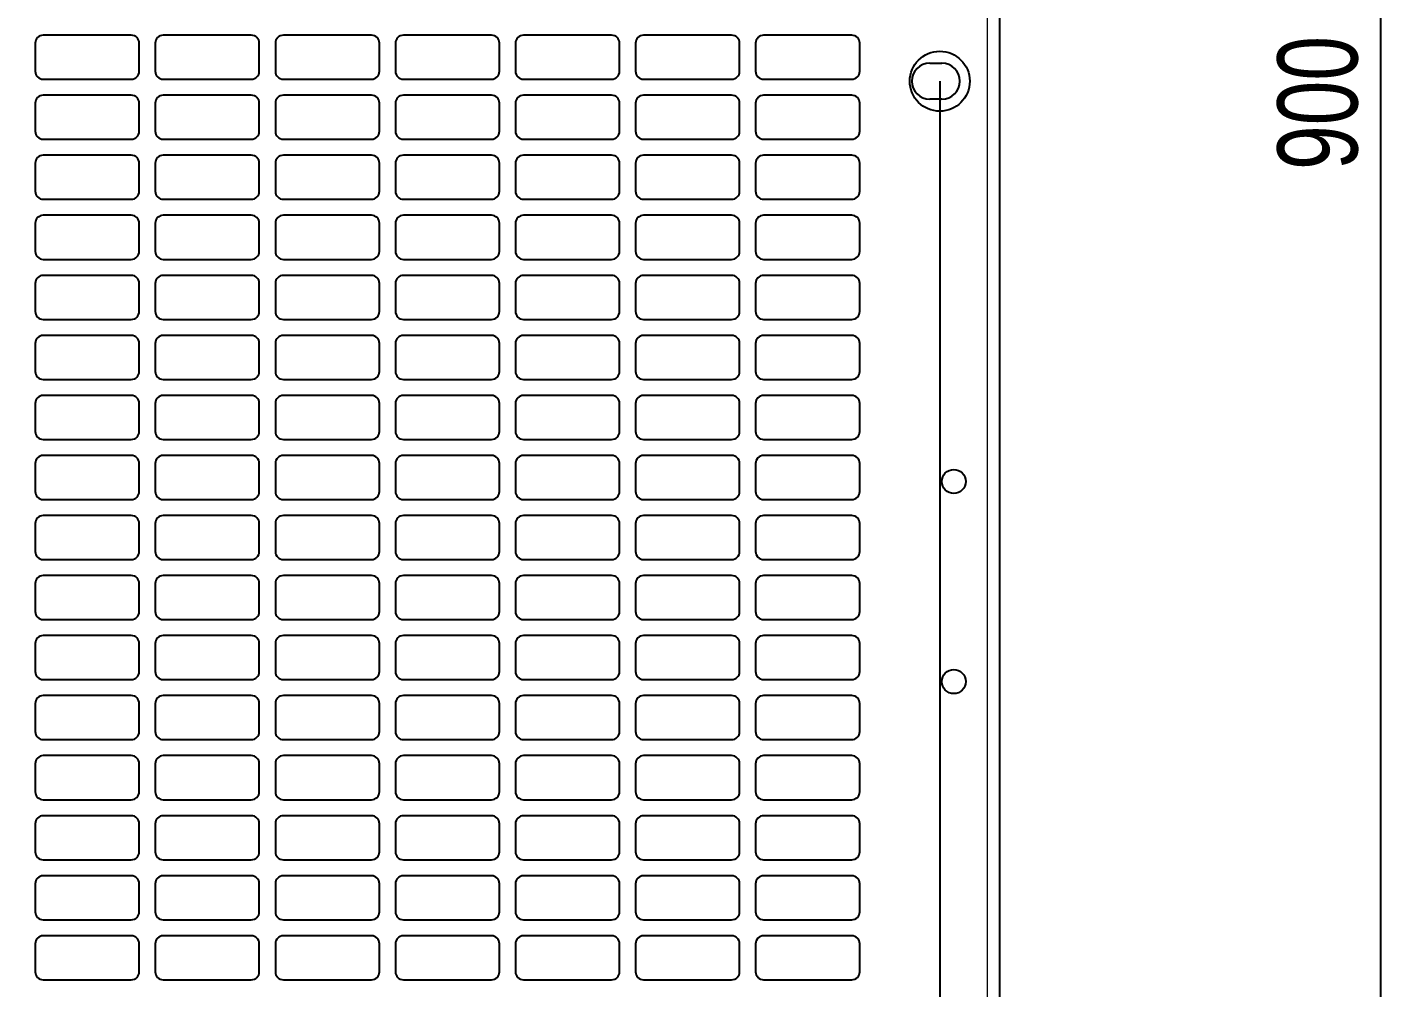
# Model space of a CAD drawing. Header units: millimetres. Extents: x -615 to 971, y 528 to 2003.
# Drawn here: x -267.1 to 72.6, y 1073.4 to 1313.4 of the extents above; entities that cross this region are included whole.
import ezdxf

# ---------------------------------------------------------------- set-up
doc = ezdxf.new("R2010")
doc.units = ezdxf.units.MM
doc.layers.add('FORMAT', color=7, linetype='Continuous')
doc.styles.add('SLDTEXTSTYLE0', font='TXT', dxfattribs={"width": 0.75})
doc.dimstyles.new('SLDDIMSTYLE0', dxfattribs={"dimtxt": 20, "dimasz": 10, "dimexe": 0, "dimexo": 0.0625, "dimgap": 5, "dimtad": 2, "dimdec": 1, "dimrnd": 1e-09, "dimzin": 12, "dimdsep": 46, "dimtxsty": 'SLDTEXTSTYLE0', "dimsah": 1, "dimcen": 0.09, "dimadec": 0, "dimazin": 3, "dimtfac": 1, "dimtofl": 0, "dimtmove": 0, "dimatfit": 3, "dimfxl": 0, "dimfrac": 2, "dimtolj": 1, "dimtzin": 12, "dimarcsym": 0})

# ---------------------------------------------------------------- blocks, each defined once
blk = doc.blocks.new('_D_2')
at = {"layer": 'FORMAT'}
for p, q in [((-35.55, 1749.9), (72.09, 1749.9)), ((71.09, 1749.9), (71.09, 849.9)), ((-35.55, 849.9), (72.09, 849.9))]:
    blk.add_line(p, q, dxfattribs=at)
for points in [[(71.09, 1749.9), (69.55, 1739.9), (72.63, 1739.9)], [(71.09, 849.9), (72.63, 859.9), (69.55, 859.9)]]:
    blk.add_solid(points, dxfattribs=at)
at = {"layer": 'FORMAT', "insert": (45.31, 1277.73), "char_height": 20, "attachment_point": 1, "rotation": 90, "style": 'SLDTEXTSTYLE0'}
blk.add_mtext('900', dxfattribs=at)
blk = doc.blocks.new('_D_4')
at = {"layer": 'FORMAT'}
for p, q in [((-495.06, 1299.89), (-495.06, 676.4)), ((-39.06, 1299.89), (-39.06, 676.4)), ((-495.06, 677.4), (-39.06, 677.4))]:
    blk.add_line(p, q, dxfattribs=at)
for points in [[(-495.06, 677.4), (-485.06, 675.86), (-485.06, 678.94)], [(-39.06, 677.4), (-49.06, 678.94), (-49.06, 675.86)]]:
    blk.add_solid(points, dxfattribs=at)
at = {"layer": 'FORMAT', "insert": (-289.22, 703.18), "char_height": 20, "attachment_point": 1, "style": 'SLDTEXTSTYLE0'}
blk.add_mtext('456', dxfattribs=at)

msp = doc.modelspace()

# ---------------------------------------------------------------- linework, layer by layer
at = {"color": 8, "linetype": 'Continuous', "lineweight": 18}
msp.add_line((-27.16, 758.4), (-27.16, 1841.4), dxfattribs=at)
at = {"color": 7, "linetype": 'Continuous', "lineweight": 25}
for p, q in [((-24.06, 758.4), (-24.06, 1841.4)), ((-241.06, 1311.4), (-263.06, 1311.4)), ((-211.06, 1311.4), (-233.06, 1311.4)), ((-181.06, 1311.4), (-203.06, 1311.4)), ((-151.06, 1311.4), (-173.06, 1311.4)), ((-121.06, 1311.4), (-143.06, 1311.4)), ((-91.06, 1311.4), (-113.06, 1311.4)), ((-61.06, 1311.4), (-83.06, 1311.4)), ((-265.06, 1309.4), (-265.06, 1302.4)), ((-239.06, 1302.4), (-239.06, 1309.4)), ((-235.06, 1309.4), (-235.06, 1302.4)), ((-209.06, 1302.4), (-209.06, 1309.4)), ((-205.06, 1309.4), (-205.06, 1302.4)), ((-179.06, 1302.4), (-179.06, 1309.4)), ((-175.06, 1309.4), (-175.06, 1302.4)), ((-149.06, 1302.4), (-149.06, 1309.4)), ((-145.06, 1309.4), (-145.06, 1302.4)), ((-119.06, 1302.4), (-119.06, 1309.4)), ((-115.06, 1309.4), (-115.06, 1302.4)), ((-89.06, 1302.4), (-89.06, 1309.4)), ((-85.06, 1309.4), (-85.06, 1302.4)), ((-59.06, 1302.4), (-59.06, 1309.4)), ((-41.56, 1304.4), (-38.56, 1304.4)), ((-263.06, 1300.4), (-241.06, 1300.4)), ((-233.06, 1300.4), (-211.06, 1300.4)), ((-203.06, 1300.4), (-181.06, 1300.4)), ((-173.06, 1300.4), (-151.06, 1300.4)), ((-143.06, 1300.4), (-121.06, 1300.4)), ((-113.06, 1300.4), (-91.06, 1300.4)), ((-83.06, 1300.4), (-61.06, 1300.4)), ((-265.06, 1294.4), (-265.06, 1287.4)), ((-241.06, 1296.4), (-263.06, 1296.4)), ((-239.06, 1287.4), (-239.06, 1294.4)), ((-235.06, 1294.4), (-235.06, 1287.4)), ((-211.06, 1296.4), (-233.06, 1296.4)), ((-209.06, 1287.4), (-209.06, 1294.4)), ((-205.06, 1294.4), (-205.06, 1287.4)), ((-181.06, 1296.4), (-203.06, 1296.4)), ((-179.06, 1287.4), (-179.06, 1294.4)), ((-175.06, 1294.4), (-175.06, 1287.4)), ((-151.06, 1296.4), (-173.06, 1296.4)), ((-149.06, 1287.4), (-149.06, 1294.4)), ((-145.06, 1294.4), (-145.06, 1287.4)), ((-121.06, 1296.4), (-143.06, 1296.4)), ((-119.06, 1287.4), (-119.06, 1294.4)), ((-115.06, 1294.4), (-115.06, 1287.4)), ((-91.06, 1296.4), (-113.06, 1296.4)), ((-89.06, 1287.4), (-89.06, 1294.4)), ((-85.06, 1294.4), (-85.06, 1287.4)), ((-61.06, 1296.4), (-83.06, 1296.4)), ((-59.06, 1287.4), (-59.06, 1294.4)), ((-38.56, 1295.4), (-41.56, 1295.4)), ((-263.06, 1285.4), (-241.06, 1285.4)), ((-233.06, 1285.4), (-211.06, 1285.4)), ((-203.06, 1285.4), (-181.06, 1285.4)), ((-173.06, 1285.4), (-151.06, 1285.4)), ((-143.06, 1285.4), (-121.06, 1285.4)), ((-113.06, 1285.4), (-91.06, 1285.4)), ((-83.06, 1285.4), (-61.06, 1285.4)), ((-241.06, 1281.4), (-263.06, 1281.4)), ((-211.06, 1281.4), (-233.06, 1281.4)), ((-181.06, 1281.4), (-203.06, 1281.4)), ((-151.06, 1281.4), (-173.06, 1281.4)), ((-121.06, 1281.4), (-143.06, 1281.4)), ((-91.06, 1281.4), (-113.06, 1281.4)), ((-61.06, 1281.4), (-83.06, 1281.4)), ((-265.06, 1279.4), (-265.06, 1272.4)), ((-239.06, 1272.4), (-239.06, 1279.4)), ((-235.06, 1279.4), (-235.06, 1272.4)), ((-209.06, 1272.4), (-209.06, 1279.4)), ((-205.06, 1279.4), (-205.06, 1272.4)), ((-179.06, 1272.4), (-179.06, 1279.4)), ((-175.06, 1279.4), (-175.06, 1272.4)), ((-149.06, 1272.4), (-149.06, 1279.4)), ((-145.06, 1279.4), (-145.06, 1272.4)), ((-119.06, 1272.4), (-119.06, 1279.4)), ((-115.06, 1279.4), (-115.06, 1272.4)), ((-89.06, 1272.4), (-89.06, 1279.4)), ((-85.06, 1279.4), (-85.06, 1272.4)), ((-59.06, 1272.4), (-59.06, 1279.4)), ((-263.06, 1270.4), (-241.06, 1270.4)), ((-233.06, 1270.4), (-211.06, 1270.4)), ((-203.06, 1270.4), (-181.06, 1270.4)), ((-173.06, 1270.4), (-151.06, 1270.4)), ((-143.06, 1270.4), (-121.06, 1270.4)), ((-113.06, 1270.4), (-91.06, 1270.4)), ((-83.06, 1270.4), (-61.06, 1270.4)), ((-265.06, 1264.4), (-265.06, 1257.4)), ((-241.06, 1266.4), (-263.06, 1266.4)), ((-239.06, 1257.4), (-239.06, 1264.4)), ((-235.06, 1264.4), (-235.06, 1257.4)), ((-211.06, 1266.4), (-233.06, 1266.4)), ((-209.06, 1257.4), (-209.06, 1264.4)), ((-205.06, 1264.4), (-205.06, 1257.4)), ((-181.06, 1266.4), (-203.06, 1266.4)), ((-179.06, 1257.4), (-179.06, 1264.4)), ((-175.06, 1264.4), (-175.06, 1257.4)), ((-151.06, 1266.4), (-173.06, 1266.4)), ((-149.06, 1257.4), (-149.06, 1264.4)), ((-145.06, 1264.4), (-145.06, 1257.4)), ((-121.06, 1266.4), (-143.06, 1266.4)), ((-119.06, 1257.4), (-119.06, 1264.4)), ((-115.06, 1264.4), (-115.06, 1257.4)), ((-91.06, 1266.4), (-113.06, 1266.4)), ((-89.06, 1257.4), (-89.06, 1264.4)), ((-85.06, 1264.4), (-85.06, 1257.4)), ((-61.06, 1266.4), (-83.06, 1266.4)), ((-59.06, 1257.4), (-59.06, 1264.4)), ((-263.06, 1255.4), (-241.06, 1255.4)), ((-233.06, 1255.4), (-211.06, 1255.4)), ((-203.06, 1255.4), (-181.06, 1255.4)), ((-173.06, 1255.4), (-151.06, 1255.4)), ((-143.06, 1255.4), (-121.06, 1255.4)), ((-113.06, 1255.4), (-91.06, 1255.4)), ((-83.06, 1255.4), (-61.06, 1255.4)), ((-241.06, 1251.4), (-263.06, 1251.4)), ((-211.06, 1251.4), (-233.06, 1251.4)), ((-181.06, 1251.4), (-203.06, 1251.4)), ((-151.06, 1251.4), (-173.06, 1251.4)), ((-121.06, 1251.4), (-143.06, 1251.4)), ((-91.06, 1251.4), (-113.06, 1251.4)), ((-61.06, 1251.4), (-83.06, 1251.4)), ((-265.06, 1249.4), (-265.06, 1242.4)), ((-239.06, 1242.4), (-239.06, 1249.4)), ((-235.06, 1249.4), (-235.06, 1242.4)), ((-209.06, 1242.4), (-209.06, 1249.4)), ((-205.06, 1249.4), (-205.06, 1242.4)), ((-179.06, 1242.4), (-179.06, 1249.4)), ((-175.06, 1249.4), (-175.06, 1242.4)), ((-149.06, 1242.4), (-149.06, 1249.4)), ((-145.06, 1249.4), (-145.06, 1242.4)), ((-119.06, 1242.4), (-119.06, 1249.4)), ((-115.06, 1249.4), (-115.06, 1242.4)), ((-89.06, 1242.4), (-89.06, 1249.4)), ((-85.06, 1249.4), (-85.06, 1242.4)), ((-59.06, 1242.4), (-59.06, 1249.4)), ((-263.06, 1240.4), (-241.06, 1240.4)), ((-233.06, 1240.4), (-211.06, 1240.4)), ((-203.06, 1240.4), (-181.06, 1240.4)), ((-173.06, 1240.4), (-151.06, 1240.4)), ((-143.06, 1240.4), (-121.06, 1240.4)), ((-113.06, 1240.4), (-91.06, 1240.4)), ((-83.06, 1240.4), (-61.06, 1240.4)), ((-265.06, 1234.4), (-265.06, 1227.4)), ((-241.06, 1236.4), (-263.06, 1236.4)), ((-239.06, 1227.4), (-239.06, 1234.4)), ((-235.06, 1234.4), (-235.06, 1227.4)), ((-211.06, 1236.4), (-233.06, 1236.4)), ((-209.06, 1227.4), (-209.06, 1234.4)), ((-205.06, 1234.4), (-205.06, 1227.4)), ((-181.06, 1236.4), (-203.06, 1236.4)), ((-179.06, 1227.4), (-179.06, 1234.4)), ((-175.06, 1234.4), (-175.06, 1227.4)), ((-151.06, 1236.4), (-173.06, 1236.4)), ((-149.06, 1227.4), (-149.06, 1234.4)), ((-145.06, 1234.4), (-145.06, 1227.4)), ((-121.06, 1236.4), (-143.06, 1236.4)), ((-119.06, 1227.4), (-119.06, 1234.4)), ((-115.06, 1234.4), (-115.06, 1227.4)), ((-91.06, 1236.4), (-113.06, 1236.4)), ((-89.06, 1227.4), (-89.06, 1234.4)), ((-85.06, 1234.4), (-85.06, 1227.4)), ((-61.06, 1236.4), (-83.06, 1236.4)), ((-59.06, 1227.4), (-59.06, 1234.4)), ((-263.06, 1225.4), (-241.06, 1225.4)), ((-233.06, 1225.4), (-211.06, 1225.4)), ((-203.06, 1225.4), (-181.06, 1225.4)), ((-173.06, 1225.4), (-151.06, 1225.4)), ((-143.06, 1225.4), (-121.06, 1225.4)), ((-113.06, 1225.4), (-91.06, 1225.4)), ((-83.06, 1225.4), (-61.06, 1225.4)), ((-241.06, 1221.4), (-263.06, 1221.4)), ((-211.06, 1221.4), (-233.06, 1221.4)), ((-181.06, 1221.4), (-203.06, 1221.4)), ((-151.06, 1221.4), (-173.06, 1221.4)), ((-121.06, 1221.4), (-143.06, 1221.4)), ((-91.06, 1221.4), (-113.06, 1221.4)), ((-61.06, 1221.4), (-83.06, 1221.4)), ((-265.06, 1219.4), (-265.06, 1212.4)), ((-239.06, 1212.4), (-239.06, 1219.4)), ((-235.06, 1219.4), (-235.06, 1212.4)), ((-209.06, 1212.4), (-209.06, 1219.4)), ((-205.06, 1219.4), (-205.06, 1212.4)), ((-179.06, 1212.4), (-179.06, 1219.4)), ((-175.06, 1219.4), (-175.06, 1212.4)), ((-149.06, 1212.4), (-149.06, 1219.4)), ((-145.06, 1219.4), (-145.06, 1212.4)), ((-119.06, 1212.4), (-119.06, 1219.4)), ((-115.06, 1219.4), (-115.06, 1212.4)), ((-89.06, 1212.4), (-89.06, 1219.4)), ((-85.06, 1219.4), (-85.06, 1212.4)), ((-59.06, 1212.4), (-59.06, 1219.4)), ((-263.06, 1210.4), (-241.06, 1210.4)), ((-233.06, 1210.4), (-211.06, 1210.4)), ((-203.06, 1210.4), (-181.06, 1210.4)), ((-173.06, 1210.4), (-151.06, 1210.4)), ((-143.06, 1210.4), (-121.06, 1210.4)), ((-113.06, 1210.4), (-91.06, 1210.4)), ((-83.06, 1210.4), (-61.06, 1210.4)), ((-241.06, 1206.4), (-263.06, 1206.4)), ((-211.06, 1206.4), (-233.06, 1206.4)), ((-181.06, 1206.4), (-203.06, 1206.4)), ((-151.06, 1206.4), (-173.06, 1206.4)), ((-121.06, 1206.4), (-143.06, 1206.4)), ((-91.06, 1206.4), (-113.06, 1206.4)), ((-61.06, 1206.4), (-83.06, 1206.4)), ((-265.06, 1204.4), (-265.06, 1197.4)), ((-239.06, 1197.4), (-239.06, 1204.4)), ((-235.06, 1204.4), (-235.06, 1197.4)), ((-209.06, 1197.4), (-209.06, 1204.4)), ((-205.06, 1204.4), (-205.06, 1197.4)), ((-179.06, 1197.4), (-179.06, 1204.4)), ((-175.06, 1204.4), (-175.06, 1197.4)), ((-149.06, 1197.4), (-149.06, 1204.4)), ((-145.06, 1204.4), (-145.06, 1197.4)), ((-119.06, 1197.4), (-119.06, 1204.4)), ((-115.06, 1204.4), (-115.06, 1197.4)), ((-89.06, 1197.4), (-89.06, 1204.4)), ((-85.06, 1204.4), (-85.06, 1197.4)), ((-59.06, 1197.4), (-59.06, 1204.4)), ((-263.06, 1195.4), (-241.06, 1195.4)), ((-233.06, 1195.4), (-211.06, 1195.4)), ((-203.06, 1195.4), (-181.06, 1195.4)), ((-173.06, 1195.4), (-151.06, 1195.4)), ((-143.06, 1195.4), (-121.06, 1195.4)), ((-113.06, 1195.4), (-91.06, 1195.4)), ((-83.06, 1195.4), (-61.06, 1195.4)), ((-265.06, 1189.4), (-265.06, 1182.4)), ((-241.06, 1191.4), (-263.06, 1191.4)), ((-239.06, 1182.4), (-239.06, 1189.4)), ((-235.06, 1189.4), (-235.06, 1182.4)), ((-211.06, 1191.4), (-233.06, 1191.4)), ((-209.06, 1182.4), (-209.06, 1189.4)), ((-205.06, 1189.4), (-205.06, 1182.4)), ((-181.06, 1191.4), (-203.06, 1191.4)), ((-179.06, 1182.4), (-179.06, 1189.4)), ((-175.06, 1189.4), (-175.06, 1182.4)), ((-151.06, 1191.4), (-173.06, 1191.4)), ((-149.06, 1182.4), (-149.06, 1189.4)), ((-145.06, 1189.4), (-145.06, 1182.4)), ((-121.06, 1191.4), (-143.06, 1191.4)), ((-119.06, 1182.4), (-119.06, 1189.4)), ((-115.06, 1189.4), (-115.06, 1182.4)), ((-91.06, 1191.4), (-113.06, 1191.4)), ((-89.06, 1182.4), (-89.06, 1189.4)), ((-85.06, 1189.4), (-85.06, 1182.4)), ((-61.06, 1191.4), (-83.06, 1191.4)), ((-59.06, 1182.4), (-59.06, 1189.4)), ((-263.06, 1180.4), (-241.06, 1180.4)), ((-233.06, 1180.4), (-211.06, 1180.4)), ((-203.06, 1180.4), (-181.06, 1180.4)), ((-173.06, 1180.4), (-151.06, 1180.4)), ((-143.06, 1180.4), (-121.06, 1180.4)), ((-113.06, 1180.4), (-91.06, 1180.4)), ((-83.06, 1180.4), (-61.06, 1180.4)), ((-241.06, 1176.4), (-263.06, 1176.4)), ((-211.06, 1176.4), (-233.06, 1176.4)), ((-181.06, 1176.4), (-203.06, 1176.4)), ((-151.06, 1176.4), (-173.06, 1176.4)), ((-121.06, 1176.4), (-143.06, 1176.4)), ((-91.06, 1176.4), (-113.06, 1176.4)), ((-61.06, 1176.4), (-83.06, 1176.4)), ((-265.06, 1174.4), (-265.06, 1167.4)), ((-239.06, 1167.4), (-239.06, 1174.4)), ((-235.06, 1174.4), (-235.06, 1167.4)), ((-209.06, 1167.4), (-209.06, 1174.4)), ((-205.06, 1174.4), (-205.06, 1167.4)), ((-179.06, 1167.4), (-179.06, 1174.4)), ((-175.06, 1174.4), (-175.06, 1167.4)), ((-149.06, 1167.4), (-149.06, 1174.4)), ((-145.06, 1174.4), (-145.06, 1167.4)), ((-119.06, 1167.4), (-119.06, 1174.4)), ((-115.06, 1174.4), (-115.06, 1167.4)), ((-89.06, 1167.4), (-89.06, 1174.4)), ((-85.06, 1174.4), (-85.06, 1167.4)), ((-59.06, 1167.4), (-59.06, 1174.4)), ((-263.06, 1165.4), (-241.06, 1165.4)), ((-233.06, 1165.4), (-211.06, 1165.4)), ((-203.06, 1165.4), (-181.06, 1165.4)), ((-173.06, 1165.4), (-151.06, 1165.4)), ((-143.06, 1165.4), (-121.06, 1165.4)), ((-113.06, 1165.4), (-91.06, 1165.4)), ((-83.06, 1165.4), (-61.06, 1165.4)), ((-265.06, 1159.4), (-265.06, 1152.4)), ((-241.06, 1161.4), (-263.06, 1161.4)), ((-239.06, 1152.4), (-239.06, 1159.4)), ((-235.06, 1159.4), (-235.06, 1152.4)), ((-211.06, 1161.4), (-233.06, 1161.4)), ((-209.06, 1152.4), (-209.06, 1159.4)), ((-205.06, 1159.4), (-205.06, 1152.4)), ((-181.06, 1161.4), (-203.06, 1161.4)), ((-179.06, 1152.4), (-179.06, 1159.4)), ((-175.06, 1159.4), (-175.06, 1152.4)), ((-151.06, 1161.4), (-173.06, 1161.4)), ((-149.06, 1152.4), (-149.06, 1159.4)), ((-145.06, 1159.4), (-145.06, 1152.4)), ((-121.06, 1161.4), (-143.06, 1161.4)), ((-119.06, 1152.4), (-119.06, 1159.4)), ((-115.06, 1159.4), (-115.06, 1152.4)), ((-91.06, 1161.4), (-113.06, 1161.4)), ((-89.06, 1152.4), (-89.06, 1159.4)), ((-85.06, 1159.4), (-85.06, 1152.4)), ((-61.06, 1161.4), (-83.06, 1161.4)), ((-59.06, 1152.4), (-59.06, 1159.4)), ((-263.06, 1150.4), (-241.06, 1150.4)), ((-233.06, 1150.4), (-211.06, 1150.4)), ((-203.06, 1150.4), (-181.06, 1150.4)), ((-173.06, 1150.4), (-151.06, 1150.4)), ((-143.06, 1150.4), (-121.06, 1150.4)), ((-113.06, 1150.4), (-91.06, 1150.4)), ((-83.06, 1150.4), (-61.06, 1150.4)), ((-241.06, 1146.4), (-263.06, 1146.4)), ((-211.06, 1146.4), (-233.06, 1146.4)), ((-181.06, 1146.4), (-203.06, 1146.4)), ((-151.06, 1146.4), (-173.06, 1146.4)), ((-121.06, 1146.4), (-143.06, 1146.4)), ((-91.06, 1146.4), (-113.06, 1146.4)), ((-61.06, 1146.4), (-83.06, 1146.4)), ((-265.06, 1144.4), (-265.06, 1137.4)), ((-239.06, 1137.4), (-239.06, 1144.4)), ((-235.06, 1144.4), (-235.06, 1137.4)), ((-209.06, 1137.4), (-209.06, 1144.4)), ((-205.06, 1144.4), (-205.06, 1137.4)), ((-179.06, 1137.4), (-179.06, 1144.4)), ((-175.06, 1144.4), (-175.06, 1137.4)), ((-149.06, 1137.4), (-149.06, 1144.4)), ((-145.06, 1144.4), (-145.06, 1137.4)), ((-119.06, 1137.4), (-119.06, 1144.4)), ((-115.06, 1144.4), (-115.06, 1137.4)), ((-89.06, 1137.4), (-89.06, 1144.4)), ((-85.06, 1144.4), (-85.06, 1137.4)), ((-59.06, 1137.4), (-59.06, 1144.4)), ((-263.06, 1135.4), (-241.06, 1135.4)), ((-233.06, 1135.4), (-211.06, 1135.4)), ((-203.06, 1135.4), (-181.06, 1135.4)), ((-173.06, 1135.4), (-151.06, 1135.4)), ((-143.06, 1135.4), (-121.06, 1135.4)), ((-113.06, 1135.4), (-91.06, 1135.4)), ((-83.06, 1135.4), (-61.06, 1135.4)), ((-241.06, 1131.4), (-263.06, 1131.4)), ((-211.06, 1131.4), (-233.06, 1131.4)), ((-181.06, 1131.4), (-203.06, 1131.4)), ((-151.06, 1131.4), (-173.06, 1131.4)), ((-121.06, 1131.4), (-143.06, 1131.4)), ((-91.06, 1131.4), (-113.06, 1131.4)), ((-61.06, 1131.4), (-83.06, 1131.4)), ((-265.06, 1129.4), (-265.06, 1122.4)), ((-239.06, 1122.4), (-239.06, 1129.4)), ((-235.06, 1129.4), (-235.06, 1122.4)), ((-209.06, 1122.4), (-209.06, 1129.4)), ((-205.06, 1129.4), (-205.06, 1122.4)), ((-179.06, 1122.4), (-179.06, 1129.4)), ((-175.06, 1129.4), (-175.06, 1122.4)), ((-149.06, 1122.4), (-149.06, 1129.4)), ((-145.06, 1129.4), (-145.06, 1122.4)), ((-119.06, 1122.4), (-119.06, 1129.4)), ((-115.06, 1129.4), (-115.06, 1122.4)), ((-89.06, 1122.4), (-89.06, 1129.4)), ((-85.06, 1129.4), (-85.06, 1122.4)), ((-59.06, 1122.4), (-59.06, 1129.4)), ((-263.06, 1120.4), (-241.06, 1120.4)), ((-233.06, 1120.4), (-211.06, 1120.4)), ((-203.06, 1120.4), (-181.06, 1120.4)), ((-173.06, 1120.4), (-151.06, 1120.4)), ((-143.06, 1120.4), (-121.06, 1120.4)), ((-113.06, 1120.4), (-91.06, 1120.4)), ((-83.06, 1120.4), (-61.06, 1120.4)), ((-265.06, 1114.4), (-265.06, 1107.4)), ((-241.06, 1116.4), (-263.06, 1116.4)), ((-239.06, 1107.4), (-239.06, 1114.4)), ((-235.06, 1114.4), (-235.06, 1107.4)), ((-211.06, 1116.4), (-233.06, 1116.4)), ((-209.06, 1107.4), (-209.06, 1114.4)), ((-205.06, 1114.4), (-205.06, 1107.4)), ((-181.06, 1116.4), (-203.06, 1116.4)), ((-179.06, 1107.4), (-179.06, 1114.4)), ((-175.06, 1114.4), (-175.06, 1107.4)), ((-151.06, 1116.4), (-173.06, 1116.4)), ((-149.06, 1107.4), (-149.06, 1114.4)), ((-145.06, 1114.4), (-145.06, 1107.4)), ((-121.06, 1116.4), (-143.06, 1116.4)), ((-119.06, 1107.4), (-119.06, 1114.4)), ((-115.06, 1114.4), (-115.06, 1107.4)), ((-91.06, 1116.4), (-113.06, 1116.4)), ((-89.06, 1107.4), (-89.06, 1114.4)), ((-85.06, 1114.4), (-85.06, 1107.4)), ((-61.06, 1116.4), (-83.06, 1116.4)), ((-59.06, 1107.4), (-59.06, 1114.4)), ((-263.06, 1105.4), (-241.06, 1105.4)), ((-233.06, 1105.4), (-211.06, 1105.4)), ((-203.06, 1105.4), (-181.06, 1105.4)), ((-173.06, 1105.4), (-151.06, 1105.4)), ((-143.06, 1105.4), (-121.06, 1105.4)), ((-113.06, 1105.4), (-91.06, 1105.4)), ((-83.06, 1105.4), (-61.06, 1105.4)), ((-241.06, 1101.4), (-263.06, 1101.4)), ((-211.06, 1101.4), (-233.06, 1101.4)), ((-181.06, 1101.4), (-203.06, 1101.4)), ((-151.06, 1101.4), (-173.06, 1101.4)), ((-121.06, 1101.4), (-143.06, 1101.4)), ((-91.06, 1101.4), (-113.06, 1101.4)), ((-61.06, 1101.4), (-83.06, 1101.4)), ((-265.06, 1099.4), (-265.06, 1092.4)), ((-239.06, 1092.4), (-239.06, 1099.4)), ((-235.06, 1099.4), (-235.06, 1092.4)), ((-209.06, 1092.4), (-209.06, 1099.4)), ((-205.06, 1099.4), (-205.06, 1092.4)), ((-179.06, 1092.4), (-179.06, 1099.4)), ((-175.06, 1099.4), (-175.06, 1092.4)), ((-149.06, 1092.4), (-149.06, 1099.4)), ((-145.06, 1099.4), (-145.06, 1092.4)), ((-119.06, 1092.4), (-119.06, 1099.4)), ((-115.06, 1099.4), (-115.06, 1092.4)), ((-89.06, 1092.4), (-89.06, 1099.4)), ((-85.06, 1099.4), (-85.06, 1092.4)), ((-59.06, 1092.4), (-59.06, 1099.4)), ((-263.06, 1090.4), (-241.06, 1090.4)), ((-233.06, 1090.4), (-211.06, 1090.4)), ((-203.06, 1090.4), (-181.06, 1090.4)), ((-173.06, 1090.4), (-151.06, 1090.4)), ((-143.06, 1090.4), (-121.06, 1090.4)), ((-113.06, 1090.4), (-91.06, 1090.4)), ((-83.06, 1090.4), (-61.06, 1090.4)), ((-265.06, 1084.4), (-265.06, 1077.4)), ((-241.06, 1086.4), (-263.06, 1086.4)), ((-239.06, 1077.4), (-239.06, 1084.4)), ((-235.06, 1084.4), (-235.06, 1077.4)), ((-211.06, 1086.4), (-233.06, 1086.4)), ((-209.06, 1077.4), (-209.06, 1084.4)), ((-205.06, 1084.4), (-205.06, 1077.4)), ((-181.06, 1086.4), (-203.06, 1086.4)), ((-179.06, 1077.4), (-179.06, 1084.4)), ((-175.06, 1084.4), (-175.06, 1077.4)), ((-151.06, 1086.4), (-173.06, 1086.4)), ((-149.06, 1077.4), (-149.06, 1084.4)), ((-145.06, 1084.4), (-145.06, 1077.4)), ((-121.06, 1086.4), (-143.06, 1086.4)), ((-119.06, 1077.4), (-119.06, 1084.4)), ((-115.06, 1084.4), (-115.06, 1077.4)), ((-91.06, 1086.4), (-113.06, 1086.4)), ((-89.06, 1077.4), (-89.06, 1084.4)), ((-85.06, 1084.4), (-85.06, 1077.4)), ((-61.06, 1086.4), (-83.06, 1086.4)), ((-59.06, 1077.4), (-59.06, 1084.4)), ((-263.06, 1075.4), (-241.06, 1075.4)), ((-233.06, 1075.4), (-211.06, 1075.4)), ((-203.06, 1075.4), (-181.06, 1075.4)), ((-173.06, 1075.4), (-151.06, 1075.4)), ((-143.06, 1075.4), (-121.06, 1075.4)), ((-113.06, 1075.4), (-91.06, 1075.4)), ((-83.06, 1075.4), (-61.06, 1075.4))]:
    msp.add_line(p, q, dxfattribs=at)
for centre, radius in [((-39.06, 1299.9), 7.5), ((-35.56, 1199.9), 3), ((-35.56, 1149.9), 3)]:
    msp.add_circle(centre, radius, dxfattribs=at)
for centre, radius, start, end in [((-263.06, 1309.4), 2, 90, 180), ((-241.06, 1309.4), 2, 0, 90), ((-233.06, 1309.4), 2, 90, 180), ((-211.06, 1309.4), 2, 0, 90), ((-203.06, 1309.4), 2, 90, 180), ((-181.06, 1309.4), 2, 0, 90), ((-173.06, 1309.4), 2, 90, 180), ((-151.06, 1309.4), 2, 0, 90), ((-143.06, 1309.4), 2, 90, 180), ((-121.06, 1309.4), 2, 0, 90), ((-113.06, 1309.4), 2, 90, 180), ((-91.06, 1309.4), 2, 0, 90), ((-83.06, 1309.4), 2, 90, 180), ((-61.06, 1309.4), 2, 0, 90), ((-263.06, 1302.4), 2, 180, 270), ((-241.06, 1302.4), 2, 270, 0), ((-233.06, 1302.4), 2, 180, 270), ((-211.06, 1302.4), 2, 270, 0), ((-203.06, 1302.4), 2, 180, 270), ((-181.06, 1302.4), 2, 270, 0), ((-173.06, 1302.4), 2, 180, 270), ((-151.06, 1302.4), 2, 270, 0), ((-143.06, 1302.4), 2, 180, 270), ((-121.06, 1302.4), 2, 270, 0), ((-113.06, 1302.4), 2, 180, 270), ((-91.06, 1302.4), 2, 270, 0), ((-83.06, 1302.4), 2, 180, 270), ((-61.06, 1302.4), 2, 270, 0), ((-41.56, 1299.9), 4.5, 90, 270), ((-38.56, 1299.9), 4.5, 270, 90), ((-263.06, 1294.4), 2, 90, 180), ((-241.06, 1294.4), 2, 0, 90), ((-233.06, 1294.4), 2, 90, 180), ((-211.06, 1294.4), 2, 0, 90), ((-203.06, 1294.4), 2, 90, 180), ((-181.06, 1294.4), 2, 0, 90), ((-173.06, 1294.4), 2, 90, 180), ((-151.06, 1294.4), 2, 0, 90), ((-143.06, 1294.4), 2, 90, 180), ((-121.06, 1294.4), 2, 0, 90), ((-113.06, 1294.4), 2, 90, 180), ((-91.06, 1294.4), 2, 0, 90), ((-83.06, 1294.4), 2, 90, 180), ((-61.06, 1294.4), 2, 0, 90), ((-263.06, 1287.4), 2, 180, 270), ((-241.06, 1287.4), 2, 270, 0), ((-233.06, 1287.4), 2, 180, 270), ((-211.06, 1287.4), 2, 270, 0), ((-203.06, 1287.4), 2, 180, 270), ((-181.06, 1287.4), 2, 270, 0), ((-173.06, 1287.4), 2, 180, 270), ((-151.06, 1287.4), 2, 270, 0), ((-143.06, 1287.4), 2, 180, 270), ((-121.06, 1287.4), 2, 270, 0), ((-113.06, 1287.4), 2, 180, 270), ((-91.06, 1287.4), 2, 270, 0), ((-83.06, 1287.4), 2, 180, 270), ((-61.06, 1287.4), 2, 270, 0), ((-263.06, 1279.4), 2, 90, 180), ((-241.06, 1279.4), 2, 0, 90), ((-233.06, 1279.4), 2, 90, 180), ((-211.06, 1279.4), 2, 0, 90), ((-203.06, 1279.4), 2, 90, 180), ((-181.06, 1279.4), 2, 0, 90), ((-173.06, 1279.4), 2, 90, 180), ((-151.06, 1279.4), 2, 0, 90), ((-143.06, 1279.4), 2, 90, 180), ((-121.06, 1279.4), 2, 0, 90), ((-113.06, 1279.4), 2, 90, 180), ((-91.06, 1279.4), 2, 0, 90), ((-83.06, 1279.4), 2, 90, 180), ((-61.06, 1279.4), 2, 0, 90), ((-263.06, 1272.4), 2, 180, 270), ((-241.06, 1272.4), 2, 270, 0), ((-233.06, 1272.4), 2, 180, 270), ((-211.06, 1272.4), 2, 270, 0), ((-203.06, 1272.4), 2, 180, 270), ((-181.06, 1272.4), 2, 270, 0), ((-173.06, 1272.4), 2, 180, 270), ((-151.06, 1272.4), 2, 270, 0), ((-143.06, 1272.4), 2, 180, 270), ((-121.06, 1272.4), 2, 270, 0), ((-113.06, 1272.4), 2, 180, 270), ((-91.06, 1272.4), 2, 270, 0), ((-83.06, 1272.4), 2, 180, 270), ((-61.06, 1272.4), 2, 270, 0), ((-263.06, 1264.4), 2, 90, 180), ((-241.06, 1264.4), 2, 0, 90), ((-233.06, 1264.4), 2, 90, 180), ((-211.06, 1264.4), 2, 0, 90), ((-203.06, 1264.4), 2, 90, 180), ((-181.06, 1264.4), 2, 0, 90), ((-173.06, 1264.4), 2, 90, 180), ((-151.06, 1264.4), 2, 0, 90), ((-143.06, 1264.4), 2, 90, 180), ((-121.06, 1264.4), 2, 0, 90), ((-113.06, 1264.4), 2, 90, 180), ((-91.06, 1264.4), 2, 0, 90), ((-83.06, 1264.4), 2, 90, 180), ((-61.06, 1264.4), 2, 0, 90), ((-263.06, 1257.4), 2, 180, 270), ((-241.06, 1257.4), 2, 270, 0), ((-233.06, 1257.4), 2, 180, 270), ((-211.06, 1257.4), 2, 270, 0), ((-203.06, 1257.4), 2, 180, 270), ((-181.06, 1257.4), 2, 270, 0), ((-173.06, 1257.4), 2, 180, 270), ((-151.06, 1257.4), 2, 270, 0), ((-143.06, 1257.4), 2, 180, 270), ((-121.06, 1257.4), 2, 270, 0), ((-113.06, 1257.4), 2, 180, 270), ((-91.06, 1257.4), 2, 270, 0), ((-83.06, 1257.4), 2, 180, 270), ((-61.06, 1257.4), 2, 270, 0), ((-263.06, 1249.4), 2, 90, 180), ((-241.06, 1249.4), 2, 0, 90), ((-233.06, 1249.4), 2, 90, 180), ((-211.06, 1249.4), 2, 0, 90), ((-203.06, 1249.4), 2, 90, 180), ((-181.06, 1249.4), 2, 0, 90), ((-173.06, 1249.4), 2, 90, 180), ((-151.06, 1249.4), 2, 0, 90), ((-143.06, 1249.4), 2, 90, 180), ((-121.06, 1249.4), 2, 0, 90), ((-113.06, 1249.4), 2, 90, 180), ((-91.06, 1249.4), 2, 0, 90), ((-83.06, 1249.4), 2, 90, 180), ((-61.06, 1249.4), 2, 0, 90), ((-263.06, 1242.4), 2, 180, 270), ((-241.06, 1242.4), 2, 270, 0), ((-233.06, 1242.4), 2, 180, 270), ((-211.06, 1242.4), 2, 270, 0), ((-203.06, 1242.4), 2, 180, 270), ((-181.06, 1242.4), 2, 270, 0), ((-173.06, 1242.4), 2, 180, 270), ((-151.06, 1242.4), 2, 270, 0), ((-143.06, 1242.4), 2, 180, 270), ((-121.06, 1242.4), 2, 270, 0), ((-113.06, 1242.4), 2, 180, 270), ((-91.06, 1242.4), 2, 270, 0), ((-83.06, 1242.4), 2, 180, 270), ((-61.06, 1242.4), 2, 270, 0), ((-263.06, 1234.4), 2, 90, 180), ((-241.06, 1234.4), 2, 0, 90), ((-233.06, 1234.4), 2, 90, 180), ((-211.06, 1234.4), 2, 0, 90), ((-203.06, 1234.4), 2, 90, 180), ((-181.06, 1234.4), 2, 0, 90), ((-173.06, 1234.4), 2, 90, 180), ((-151.06, 1234.4), 2, 0, 90), ((-143.06, 1234.4), 2, 90, 180), ((-121.06, 1234.4), 2, 0, 90), ((-113.06, 1234.4), 2, 90, 180), ((-91.06, 1234.4), 2, 0, 90), ((-83.06, 1234.4), 2, 90, 180), ((-61.06, 1234.4), 2, 0, 90), ((-263.06, 1227.4), 2, 180, 270), ((-241.06, 1227.4), 2, 270, 0), ((-233.06, 1227.4), 2, 180, 270), ((-211.06, 1227.4), 2, 270, 0), ((-203.06, 1227.4), 2, 180, 270), ((-181.06, 1227.4), 2, 270, 0), ((-173.06, 1227.4), 2, 180, 270), ((-151.06, 1227.4), 2, 270, 0), ((-143.06, 1227.4), 2, 180, 270), ((-121.06, 1227.4), 2, 270, 0), ((-113.06, 1227.4), 2, 180, 270), ((-91.06, 1227.4), 2, 270, 0), ((-83.06, 1227.4), 2, 180, 270), ((-61.06, 1227.4), 2, 270, 0), ((-263.06, 1219.4), 2, 90, 180), ((-241.06, 1219.4), 2, 0, 90), ((-233.06, 1219.4), 2, 90, 180), ((-211.06, 1219.4), 2, 0, 90), ((-203.06, 1219.4), 2, 90, 180), ((-181.06, 1219.4), 2, 0, 90), ((-173.06, 1219.4), 2, 90, 180), ((-151.06, 1219.4), 2, 0, 90), ((-143.06, 1219.4), 2, 90, 180), ((-121.06, 1219.4), 2, 0, 90), ((-113.06, 1219.4), 2, 90, 180), ((-91.06, 1219.4), 2, 0, 90), ((-83.06, 1219.4), 2, 90, 180), ((-61.06, 1219.4), 2, 0, 90), ((-263.06, 1212.4), 2, 180, 270), ((-241.06, 1212.4), 2, 270, 0), ((-233.06, 1212.4), 2, 180, 270), ((-211.06, 1212.4), 2, 270, 0), ((-203.06, 1212.4), 2, 180, 270), ((-181.06, 1212.4), 2, 270, 0), ((-173.06, 1212.4), 2, 180, 270), ((-151.06, 1212.4), 2, 270, 0), ((-143.06, 1212.4), 2, 180, 270), ((-121.06, 1212.4), 2, 270, 0), ((-113.06, 1212.4), 2, 180, 270), ((-91.06, 1212.4), 2, 270, 0), ((-83.06, 1212.4), 2, 180, 270), ((-61.06, 1212.4), 2, 270, 0), ((-263.06, 1204.4), 2, 90, 180), ((-241.06, 1204.4), 2, 0, 90), ((-233.06, 1204.4), 2, 90, 180), ((-211.06, 1204.4), 2, 0, 90), ((-203.06, 1204.4), 2, 90, 180), ((-181.06, 1204.4), 2, 0, 90), ((-173.06, 1204.4), 2, 90, 180), ((-151.06, 1204.4), 2, 0, 90), ((-143.06, 1204.4), 2, 90, 180), ((-121.06, 1204.4), 2, 0, 90), ((-113.06, 1204.4), 2, 90, 180), ((-91.06, 1204.4), 2, 0, 90), ((-83.06, 1204.4), 2, 90, 180), ((-61.06, 1204.4), 2, 0, 90), ((-263.06, 1197.4), 2, 180, 270), ((-241.06, 1197.4), 2, 270, 0), ((-233.06, 1197.4), 2, 180, 270), ((-211.06, 1197.4), 2, 270, 0), ((-203.06, 1197.4), 2, 180, 270), ((-181.06, 1197.4), 2, 270, 0), ((-173.06, 1197.4), 2, 180, 270), ((-151.06, 1197.4), 2, 270, 0), ((-143.06, 1197.4), 2, 180, 270), ((-121.06, 1197.4), 2, 270, 0), ((-113.06, 1197.4), 2, 180, 270), ((-91.06, 1197.4), 2, 270, 0), ((-83.06, 1197.4), 2, 180, 270), ((-61.06, 1197.4), 2, 270, 0), ((-263.06, 1189.4), 2, 90, 180), ((-241.06, 1189.4), 2, 0, 90), ((-233.06, 1189.4), 2, 90, 180), ((-211.06, 1189.4), 2, 0, 90), ((-203.06, 1189.4), 2, 90, 180), ((-181.06, 1189.4), 2, 0, 90), ((-173.06, 1189.4), 2, 90, 180), ((-151.06, 1189.4), 2, 0, 90), ((-143.06, 1189.4), 2, 90, 180), ((-121.06, 1189.4), 2, 0, 90), ((-113.06, 1189.4), 2, 90, 180), ((-91.06, 1189.4), 2, 0, 90), ((-83.06, 1189.4), 2, 90, 180), ((-61.06, 1189.4), 2, 0, 90), ((-263.06, 1182.4), 2, 180, 270), ((-241.06, 1182.4), 2, 270, 0), ((-233.06, 1182.4), 2, 180, 270), ((-211.06, 1182.4), 2, 270, 0), ((-203.06, 1182.4), 2, 180, 270), ((-181.06, 1182.4), 2, 270, 0), ((-173.06, 1182.4), 2, 180, 270), ((-151.06, 1182.4), 2, 270, 0), ((-143.06, 1182.4), 2, 180, 270), ((-121.06, 1182.4), 2, 270, 0), ((-113.06, 1182.4), 2, 180, 270), ((-91.06, 1182.4), 2, 270, 0), ((-83.06, 1182.4), 2, 180, 270), ((-61.06, 1182.4), 2, 270, 0), ((-263.06, 1174.4), 2, 90, 180), ((-241.06, 1174.4), 2, 0, 90), ((-233.06, 1174.4), 2, 90, 180), ((-211.06, 1174.4), 2, 0, 90), ((-203.06, 1174.4), 2, 90, 180), ((-181.06, 1174.4), 2, 0, 90), ((-173.06, 1174.4), 2, 90, 180), ((-151.06, 1174.4), 2, 0, 90), ((-143.06, 1174.4), 2, 90, 180), ((-121.06, 1174.4), 2, 0, 90), ((-113.06, 1174.4), 2, 90, 180), ((-91.06, 1174.4), 2, 0, 90), ((-83.06, 1174.4), 2, 90, 180), ((-61.06, 1174.4), 2, 0, 90), ((-263.06, 1167.4), 2, 180, 270), ((-241.06, 1167.4), 2, 270, 0), ((-233.06, 1167.4), 2, 180, 270), ((-211.06, 1167.4), 2, 270, 0), ((-203.06, 1167.4), 2, 180, 270), ((-181.06, 1167.4), 2, 270, 0), ((-173.06, 1167.4), 2, 180, 270), ((-151.06, 1167.4), 2, 270, 0), ((-143.06, 1167.4), 2, 180, 270), ((-121.06, 1167.4), 2, 270, 0), ((-113.06, 1167.4), 2, 180, 270), ((-91.06, 1167.4), 2, 270, 0), ((-83.06, 1167.4), 2, 180, 270), ((-61.06, 1167.4), 2, 270, 0), ((-263.06, 1159.4), 2, 90, 180), ((-241.06, 1159.4), 2, 0, 90), ((-233.06, 1159.4), 2, 90, 180), ((-211.06, 1159.4), 2, 0, 90), ((-203.06, 1159.4), 2, 90, 180), ((-181.06, 1159.4), 2, 0, 90), ((-173.06, 1159.4), 2, 90, 180), ((-151.06, 1159.4), 2, 0, 90), ((-143.06, 1159.4), 2, 90, 180), ((-121.06, 1159.4), 2, 0, 90), ((-113.06, 1159.4), 2, 90, 180), ((-91.06, 1159.4), 2, 0, 90), ((-83.06, 1159.4), 2, 90, 180), ((-61.06, 1159.4), 2, 0, 90), ((-263.06, 1152.4), 2, 180, 270), ((-241.06, 1152.4), 2, 270, 0), ((-233.06, 1152.4), 2, 180, 270), ((-211.06, 1152.4), 2, 270, 0), ((-203.06, 1152.4), 2, 180, 270), ((-181.06, 1152.4), 2, 270, 0), ((-173.06, 1152.4), 2, 180, 270), ((-151.06, 1152.4), 2, 270, 0), ((-143.06, 1152.4), 2, 180, 270), ((-121.06, 1152.4), 2, 270, 0), ((-113.06, 1152.4), 2, 180, 270), ((-91.06, 1152.4), 2, 270, 0), ((-83.06, 1152.4), 2, 180, 270), ((-61.06, 1152.4), 2, 270, 0), ((-263.06, 1144.4), 2, 90, 180), ((-241.06, 1144.4), 2, 0, 90), ((-233.06, 1144.4), 2, 90, 180), ((-211.06, 1144.4), 2, 0, 90), ((-203.06, 1144.4), 2, 90, 180), ((-181.06, 1144.4), 2, 0, 90), ((-173.06, 1144.4), 2, 90, 180), ((-151.06, 1144.4), 2, 0, 90), ((-143.06, 1144.4), 2, 90, 180), ((-121.06, 1144.4), 2, 0, 90), ((-113.06, 1144.4), 2, 90, 180), ((-91.06, 1144.4), 2, 0, 90), ((-83.06, 1144.4), 2, 90, 180), ((-61.06, 1144.4), 2, 0, 90), ((-263.06, 1137.4), 2, 180, 270), ((-241.06, 1137.4), 2, 270, 0), ((-233.06, 1137.4), 2, 180, 270), ((-211.06, 1137.4), 2, 270, 0), ((-203.06, 1137.4), 2, 180, 270), ((-181.06, 1137.4), 2, 270, 0), ((-173.06, 1137.4), 2, 180, 270), ((-151.06, 1137.4), 2, 270, 0), ((-143.06, 1137.4), 2, 180, 270), ((-121.06, 1137.4), 2, 270, 0), ((-113.06, 1137.4), 2, 180, 270), ((-91.06, 1137.4), 2, 270, 0), ((-83.06, 1137.4), 2, 180, 270), ((-61.06, 1137.4), 2, 270, 0), ((-263.06, 1129.4), 2, 90, 180), ((-241.06, 1129.4), 2, 0, 90), ((-233.06, 1129.4), 2, 90, 180), ((-211.06, 1129.4), 2, 0, 90), ((-203.06, 1129.4), 2, 90, 180), ((-181.06, 1129.4), 2, 0, 90), ((-173.06, 1129.4), 2, 90, 180), ((-151.06, 1129.4), 2, 0, 90), ((-143.06, 1129.4), 2, 90, 180), ((-121.06, 1129.4), 2, 0, 90), ((-113.06, 1129.4), 2, 90, 180), ((-91.06, 1129.4), 2, 0, 90), ((-83.06, 1129.4), 2, 90, 180), ((-61.06, 1129.4), 2, 0, 90), ((-263.06, 1122.4), 2, 180, 270), ((-241.06, 1122.4), 2, 270, 0), ((-233.06, 1122.4), 2, 180, 270), ((-211.06, 1122.4), 2, 270, 0), ((-203.06, 1122.4), 2, 180, 270), ((-181.06, 1122.4), 2, 270, 0), ((-173.06, 1122.4), 2, 180, 270), ((-151.06, 1122.4), 2, 270, 0), ((-143.06, 1122.4), 2, 180, 270), ((-121.06, 1122.4), 2, 270, 0), ((-113.06, 1122.4), 2, 180, 270), ((-91.06, 1122.4), 2, 270, 0), ((-83.06, 1122.4), 2, 180, 270), ((-61.06, 1122.4), 2, 270, 0), ((-263.06, 1114.4), 2, 90, 180), ((-241.06, 1114.4), 2, 0, 90), ((-233.06, 1114.4), 2, 90, 180), ((-211.06, 1114.4), 2, 0, 90), ((-203.06, 1114.4), 2, 90, 180), ((-181.06, 1114.4), 2, 0, 90), ((-173.06, 1114.4), 2, 90, 180), ((-151.06, 1114.4), 2, 0, 90), ((-143.06, 1114.4), 2, 90, 180), ((-121.06, 1114.4), 2, 0, 90), ((-113.06, 1114.4), 2, 90, 180), ((-91.06, 1114.4), 2, 0, 90), ((-83.06, 1114.4), 2, 90, 180), ((-61.06, 1114.4), 2, 0, 90), ((-263.06, 1107.4), 2, 180, 270), ((-241.06, 1107.4), 2, 270, 0), ((-233.06, 1107.4), 2, 180, 270), ((-211.06, 1107.4), 2, 270, 0), ((-203.06, 1107.4), 2, 180, 270), ((-181.06, 1107.4), 2, 270, 0), ((-173.06, 1107.4), 2, 180, 270), ((-151.06, 1107.4), 2, 270, 0), ((-143.06, 1107.4), 2, 180, 270), ((-121.06, 1107.4), 2, 270, 0), ((-113.06, 1107.4), 2, 180, 270), ((-91.06, 1107.4), 2, 270, 0), ((-83.06, 1107.4), 2, 180, 270), ((-61.06, 1107.4), 2, 270, 0), ((-263.06, 1099.4), 2, 90, 180), ((-241.06, 1099.4), 2, 0, 90), ((-233.06, 1099.4), 2, 90, 180), ((-211.06, 1099.4), 2, 0, 90), ((-203.06, 1099.4), 2, 90, 180), ((-181.06, 1099.4), 2, 0, 90), ((-173.06, 1099.4), 2, 90, 180), ((-151.06, 1099.4), 2, 0, 90), ((-143.06, 1099.4), 2, 90, 180), ((-121.06, 1099.4), 2, 0, 90), ((-113.06, 1099.4), 2, 90, 180), ((-91.06, 1099.4), 2, 0, 90), ((-83.06, 1099.4), 2, 90, 180), ((-61.06, 1099.4), 2, 0, 90), ((-263.06, 1092.4), 2, 180, 270), ((-241.06, 1092.4), 2, 270, 0), ((-233.06, 1092.4), 2, 180, 270), ((-211.06, 1092.4), 2, 270, 0), ((-203.06, 1092.4), 2, 180, 270), ((-181.06, 1092.4), 2, 270, 0), ((-173.06, 1092.4), 2, 180, 270), ((-151.06, 1092.4), 2, 270, 0), ((-143.06, 1092.4), 2, 180, 270), ((-121.06, 1092.4), 2, 270, 0), ((-113.06, 1092.4), 2, 180, 270), ((-91.06, 1092.4), 2, 270, 0), ((-83.06, 1092.4), 2, 180, 270), ((-61.06, 1092.4), 2, 270, 0), ((-263.06, 1084.4), 2, 90, 180), ((-241.06, 1084.4), 2, 0, 90), ((-233.06, 1084.4), 2, 90, 180), ((-211.06, 1084.4), 2, 0, 90), ((-203.06, 1084.4), 2, 90, 180), ((-181.06, 1084.4), 2, 0, 90), ((-173.06, 1084.4), 2, 90, 180), ((-151.06, 1084.4), 2, 0, 90), ((-143.06, 1084.4), 2, 90, 180), ((-121.06, 1084.4), 2, 0, 90), ((-113.06, 1084.4), 2, 90, 180), ((-91.06, 1084.4), 2, 0, 90), ((-83.06, 1084.4), 2, 90, 180), ((-61.06, 1084.4), 2, 0, 90), ((-263.06, 1077.4), 2, 180, 270), ((-241.06, 1077.4), 2, 270, 0), ((-233.06, 1077.4), 2, 180, 270), ((-211.06, 1077.4), 2, 270, 0), ((-203.06, 1077.4), 2, 180, 270), ((-181.06, 1077.4), 2, 270, 0), ((-173.06, 1077.4), 2, 180, 270), ((-151.06, 1077.4), 2, 270, 0), ((-143.06, 1077.4), 2, 180, 270), ((-121.06, 1077.4), 2, 270, 0), ((-113.06, 1077.4), 2, 180, 270), ((-91.06, 1077.4), 2, 270, 0), ((-83.06, 1077.4), 2, 180, 270), ((-61.06, 1077.4), 2, 270, 0)]:
    msp.add_arc(centre, radius, start, end, dxfattribs=at)

# ---------------------------------------------------------------- dimensions: what is measured, and where the dimension line sits
at = {"layer": 'FORMAT'}
for base, p1, p2, angle, picture, middle in [((71.09, 849.9), (-35.56, 1749.9), (-35.56, 849.9), 90, '_D_2', (71.09, 1299.9)), ((-39.06, 677.4), (-495.06, 1299.9), (-39.06, 1299.9), 0, '_D_4', (-267.06, 677.4))]:
    dim = msp.add_linear_dim(base=base, p1=p1, p2=p2, angle=angle, dimstyle='SLDDIMSTYLE0', dxfattribs=at)
    dim.commit()
    dim.dimension.update_dxf_attribs({"geometry": picture, "text_midpoint": middle, "dimtype": 160})

doc.saveas('drawing.dxf')
